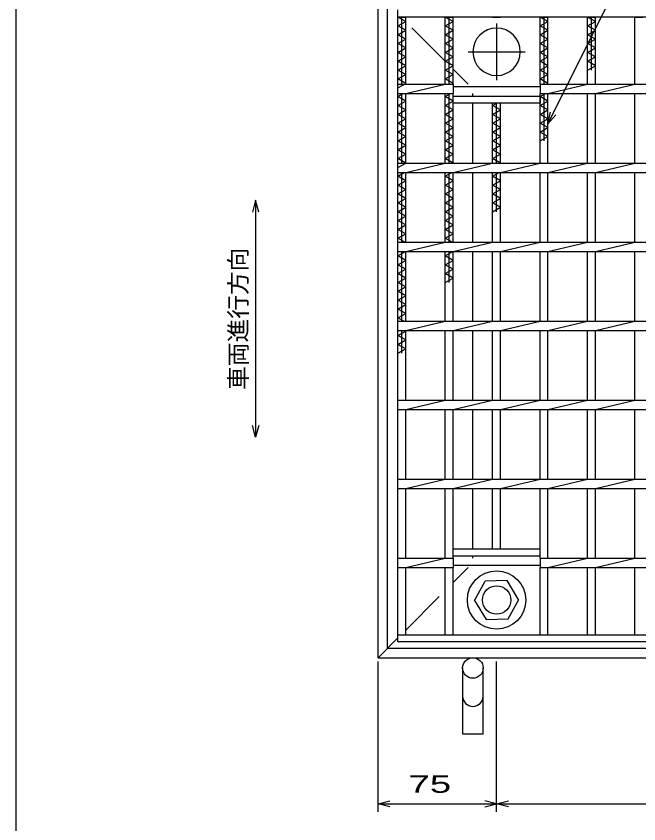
# Model space of a CAD drawing. Units: millimetres, scale not verified. Extents: x -910 to 866, y -641 to 527.
# Drawn here: x -864 to -470, y -241 to 270 of the extents above; entities that cross this region are included whole.
import ezdxf
from ezdxf.enums import TextEntityAlignment as Align

# ---------------------------------------------------------------- set-up
doc = ezdxf.new("R2010")
doc.units = ezdxf.units.MM
doc.header["$LTSCALE"] = 5
doc.linetypes.add('CHAIN', pattern=[18.5, 12, -1.5, 3.5, -1.5])
doc.linetypes.add('DASHED', pattern=[7.5, 6, -1.5])
for name, color, linetype, lineweight in [('0_2', 150, 'Continuous', 25), ('16', 3, 'Continuous', 25), ('19', 6, 'Continuous', 25), ('22', 4, 'Continuous', 25)]:
    doc.layers.add(name, color=color, linetype=linetype, lineweight=lineweight)
doc.styles.add('ベクトル', font='')
doc.styles.get('ベクトル').set_extended_font_data('ベクトル')

msp = doc.modelspace()

# ---------------------------------------------------------------- linework, layer by layer
at = {"layer": '0_2'}
msp.add_line((-864.5, -573.25), (-864.5, 526.75), dxfattribs=at)
at = {"layer": '16'}
for p, q in [((-623, 269.75), (-623, 274.25)), ((-228, 269.75), (-623, 269.75)), ((-623, -121.25), (-623, 269.75)), ((-623, 269.75), (-618, 269.75)), ((-618, 266.95), (-623, 269.75)), ((-623, 264.15), (-618, 266.95)), ((-620.5, 227.25), (-620.5, 269.75)), ((-618, 227.25), (-618, 269.75)), ((-593, 227.25), (-593, 269.75)), ((-593, 269.75), (-588, 269.75)), ((-588, 266.95), (-593, 269.75)), ((-593, 264.15), (-588, 266.95)), ((-590.5, 227.25), (-590.5, 269.75)), ((-588, 227.25), (-588, 269.75)), ((-563, 269.75), (-558, 269.75)), ((-533, 227.25), (-533, 269.75)), ((-533, 269.75), (-528, 269.75)), ((-528, 266.95), (-533, 269.75)), ((-533, 264.15), (-528, 266.95)), ((-530.5, 227.25), (-530.5, 269.75)), ((-528, 227.25), (-528, 269.75)), ((-503, 227.25), (-503, 269.75)), ((-503, 269.75), (-498, 269.75)), ((-498, 266.95), (-503, 269.75)), ((-503, 264.15), (-498, 266.95)), ((-500.5, 236.15), (-500.5, 269.75)), ((-498, 227.25), (-498, 269.75)), ((-473, 227.25), (-473, 269.75)), ((-473, 269.75), (-468, 269.75)), ((-618, 261.35), (-623, 264.15)), ((-623, 258.55), (-618, 261.35)), ((-588, 261.35), (-593, 264.15)), ((-593, 258.55), (-588, 261.35)), ((-528, 261.35), (-533, 264.15)), ((-533, 258.55), (-528, 261.35)), ((-498, 261.35), (-503, 264.15)), ((-503, 258.55), (-498, 261.35)), ((-618, 255.75), (-623, 258.55)), ((-623, 252.95), (-618, 255.75)), ((-588, 255.75), (-593, 258.55)), ((-593, 252.95), (-588, 255.75)), ((-528, 255.75), (-533, 258.55)), ((-533, 252.95), (-528, 255.75)), ((-498, 255.75), (-503, 258.55)), ((-503, 252.95), (-498, 255.75)), ((-618, 250.15), (-623, 252.95)), ((-588, 250.15), (-593, 252.95)), ((-528, 250.15), (-533, 252.95)), ((-498, 250.15), (-503, 252.95)), ((-623, 247.35), (-618, 250.15)), ((-618, 244.55), (-623, 247.35)), ((-593, 247.35), (-588, 250.15)), ((-588, 244.55), (-593, 247.35)), ((-533, 247.35), (-528, 250.15)), ((-528, 244.55), (-533, 247.35)), ((-503, 247.35), (-498, 250.15)), ((-498, 244.55), (-503, 247.35)), ((-623, 241.75), (-618, 244.55)), ((-618, 238.95), (-623, 241.75)), ((-593, 241.75), (-588, 244.55)), ((-588, 238.95), (-593, 241.75)), ((-533, 241.75), (-528, 244.55)), ((-528, 238.95), (-533, 241.75)), ((-503, 241.75), (-498, 244.55)), ((-498, 238.95), (-503, 241.75)), ((-623, 236.15), (-618, 238.95)), ((-618, 233.35), (-623, 236.15)), ((-593, 236.15), (-588, 238.95)), ((-588, 233.35), (-593, 236.15)), ((-533, 236.15), (-528, 238.95)), ((-528, 233.35), (-533, 236.15)), ((-503, 236.15), (-498, 238.95)), ((-623, 230.55), (-618, 233.35)), ((-618, 227.75), (-623, 230.55)), ((-593, 230.55), (-588, 233.35)), ((-588, 227.75), (-593, 230.55)), ((-533, 230.55), (-528, 233.35)), ((-528, 227.75), (-533, 230.55)), ((-623, 224.95), (-618, 227.75)), ((-623, 227.25), (-588, 227.25)), ((-623, 221.25), (-623, 227.25)), ((-618, 221.25), (-593, 227.25)), ((-588.893, 227.25), (-588, 227.75)), ((-588, 227.25), (-588, 221.25)), ((-588, 225.75), (-533, 225.75)), ((-533, 227.25), (-318, 227.25)), ((-533, 227.25), (-533, 221.25)), ((-528.893, 227.25), (-528, 227.75)), ((-528, 221.25), (-503, 227.25)), ((-498, 221.25), (-473, 227.25)), ((-623, 221.25), (-588, 221.25)), ((-623, 219.35), (-619.607, 221.25)), ((-620.5, 177.25), (-620.5, 221.25)), ((-618, 177.25), (-618, 221.25)), ((-593, 177.25), (-593, 221.25)), ((-593, 219.35), (-589.607, 221.25)), ((-590.5, 177.25), (-590.5, 221.25)), ((-588, 177.25), (-588, 221.25)), ((-533, 221.25), (-318, 221.25)), ((-533, 177.25), (-533, 221.25)), ((-533, 219.35), (-529.607, 221.25)), ((-530.5, 191.35), (-530.5, 221.25)), ((-528, 177.25), (-528, 221.25)), ((-503, 177.25), (-503, 221.25)), ((-498, 177.25), (-498, 221.25)), ((-473, 177.25), (-473, 221.25)), ((-618, 216.55), (-623, 219.35)), ((-623, 213.75), (-618, 216.55)), ((-588, 216.55), (-593, 219.35)), ((-593, 213.75), (-588, 216.55)), ((-588, 219.75), (-533, 219.75)), ((-588, 215.25), (-588, 219.75)), ((-533, 215.25), (-588, 215.25)), ((-563, 177.25), (-563, 215.25)), ((-563, 213.75), (-560.321, 215.25)), ((-560.5, 177.25), (-560.5, 215.25)), ((-558, 177.25), (-558, 215.25)), ((-533, 219.75), (-533, 215.25)), ((-528, 216.55), (-533, 219.35)), ((-533, 213.75), (-528, 216.55)), ((-618, 210.95), (-623, 213.75)), ((-623, 208.15), (-618, 210.95)), ((-588, 210.95), (-593, 213.75)), ((-593, 208.15), (-588, 210.95)), ((-558, 210.95), (-563, 213.75)), ((-563, 208.15), (-558, 210.95)), ((-528, 210.95), (-533, 213.75)), ((-533, 208.15), (-528, 210.95)), ((-618, 205.35), (-623, 208.15)), ((-623, 202.55), (-618, 205.35)), ((-588, 205.35), (-593, 208.15)), ((-593, 202.55), (-588, 205.35)), ((-558, 205.35), (-563, 208.15)), ((-563, 202.55), (-558, 205.35)), ((-528, 205.35), (-533, 208.15)), ((-533, 202.55), (-528, 205.35)), ((-618, 199.75), (-623, 202.55)), ((-623, 196.95), (-618, 199.75)), ((-588, 199.75), (-593, 202.55)), ((-593, 196.95), (-588, 199.75)), ((-558, 199.75), (-563, 202.55)), ((-563, 196.95), (-558, 199.75)), ((-528, 199.75), (-533, 202.55)), ((-533, 196.95), (-528, 199.75)), ((-618, 194.15), (-623, 196.95)), ((-588, 194.15), (-593, 196.95)), ((-558, 194.15), (-563, 196.95)), ((-528, 194.15), (-533, 196.95)), ((-623, 191.35), (-618, 194.15)), ((-618, 188.55), (-623, 191.35)), ((-593, 191.35), (-588, 194.15)), ((-588, 188.55), (-593, 191.35)), ((-563, 191.35), (-558, 194.15)), ((-558, 188.55), (-563, 191.35)), ((-533, 191.35), (-528, 194.15)), ((-623, 185.75), (-618, 188.55)), ((-618, 182.95), (-623, 185.75)), ((-593, 185.75), (-588, 188.55)), ((-588, 182.95), (-593, 185.75)), ((-563, 185.75), (-558, 188.55)), ((-558, 182.95), (-563, 185.75)), ((-623, 180.15), (-618, 182.95)), ((-618, 177.35), (-623, 180.15)), ((-593, 180.15), (-588, 182.95)), ((-588, 177.35), (-593, 180.15)), ((-563, 180.15), (-558, 182.95)), ((-558, 177.35), (-563, 180.15)), ((-623, 174.55), (-618, 177.35)), ((-623, 177.25), (-228, 177.25)), ((-623, 171.25), (-623, 177.25)), ((-618, 171.25), (-593, 177.25)), ((-588.179, 177.25), (-588, 177.35)), ((-588, 171.25), (-563, 177.25)), ((-558.179, 177.25), (-558, 177.35)), ((-558, 171.25), (-533, 177.25)), ((-528, 171.25), (-503, 177.25)), ((-498, 171.25), (-473, 177.25)), ((-623, 171.25), (-228, 171.25)), ((-623, 168.95), (-618.893, 171.25)), ((-618, 166.15), (-623, 168.95)), ((-620.5, 127.25), (-620.5, 171.25)), ((-618, 127.25), (-618, 171.25)), ((-593, 127.25), (-593, 171.25)), ((-593, 168.95), (-588.893, 171.25)), ((-588, 166.15), (-593, 168.95)), ((-590.5, 127.25), (-590.5, 171.25)), ((-588, 127.25), (-588, 171.25)), ((-563, 127.25), (-563, 171.25)), ((-563, 168.95), (-558.893, 171.25)), ((-558, 166.15), (-563, 168.95)), ((-560.5, 146.55), (-560.5, 171.25)), ((-558, 127.25), (-558, 171.25)), ((-533, 127.25), (-533, 171.25)), ((-528, 127.25), (-528, 171.25)), ((-503, 127.25), (-503, 171.25)), ((-498, 127.25), (-498, 171.25)), ((-473, 127.25), (-473, 171.25)), ((-623, 163.35), (-618, 166.15)), ((-593, 163.35), (-588, 166.15)), ((-563, 163.35), (-558, 166.15)), ((-618, 160.55), (-623, 163.35)), ((-623, 157.75), (-618, 160.55)), ((-588, 160.55), (-593, 163.35)), ((-593, 157.75), (-588, 160.55)), ((-558, 160.55), (-563, 163.35)), ((-563, 157.75), (-558, 160.55)), ((-618, 154.95), (-623, 157.75)), ((-623, 152.15), (-618, 154.95)), ((-588, 154.95), (-593, 157.75)), ((-593, 152.15), (-588, 154.95)), ((-558, 154.95), (-563, 157.75)), ((-563, 152.15), (-558, 154.95)), ((-618, 149.35), (-623, 152.15)), ((-623, 146.55), (-618, 149.35)), ((-588, 149.35), (-593, 152.15)), ((-593, 146.55), (-588, 149.35)), ((-558, 149.35), (-563, 152.15)), ((-563, 146.55), (-558, 149.35)), ((-618, 143.75), (-623, 146.55)), ((-623, 140.95), (-618, 143.75)), ((-588, 143.75), (-593, 146.55)), ((-593, 140.95), (-588, 143.75)), ((-618, 138.15), (-623, 140.95)), ((-623, 135.35), (-618, 138.15)), ((-588, 138.15), (-593, 140.95)), ((-593, 135.35), (-588, 138.15)), ((-618, 132.55), (-623, 135.35)), ((-588, 132.55), (-593, 135.35)), ((-623, 129.75), (-618, 132.55)), ((-618.536, 127.25), (-623, 129.75)), ((-593, 129.75), (-588, 132.55)), ((-588.536, 127.25), (-593, 129.75)), ((-623, 127.25), (-228, 127.25)), ((-623, 121.25), (-623, 127.25)), ((-618, 121.25), (-593, 127.25)), ((-588, 121.25), (-563, 127.25)), ((-558, 121.25), (-533, 127.25)), ((-528, 121.25), (-503, 127.25)), ((-498, 121.25), (-473, 127.25)), ((-623, 121.25), (-228, 121.25)), ((-623, 118.55), (-618.179, 121.25)), ((-618, 115.75), (-623, 118.55)), ((-620.5, 77.25), (-620.5, 121.25)), ((-618, 77.25), (-618, 121.25)), ((-593, 77.25), (-593, 121.25)), ((-593, 118.55), (-588.179, 121.25)), ((-588, 115.75), (-593, 118.55)), ((-590.5, 101.75), (-590.5, 121.25)), ((-588, 77.25), (-588, 121.25)), ((-563, 77.25), (-563, 121.25)), ((-558, 77.25), (-558, 121.25)), ((-533, 77.25), (-533, 121.25)), ((-528, 77.25), (-528, 121.25)), ((-503, 77.25), (-503, 121.25)), ((-498, 77.25), (-498, 121.25)), ((-473, 77.25), (-473, 121.25)), ((-623, 112.95), (-618, 115.75)), ((-618, 110.15), (-623, 112.95)), ((-593, 112.95), (-588, 115.75)), ((-588, 110.15), (-593, 112.95)), ((-623, 107.35), (-618, 110.15)), ((-593, 107.35), (-588, 110.15)), ((-618, 104.55), (-623, 107.35)), ((-623, 101.75), (-618, 104.55)), ((-588, 104.55), (-593, 107.35)), ((-593, 101.75), (-588, 104.55)), ((-618, 98.95), (-623, 101.75)), ((-623, 96.15), (-618, 98.95)), ((-618, 93.35), (-623, 96.15)), ((-623, 90.55), (-618, 93.35)), ((-618, 87.75), (-623, 90.55)), ((-623, 84.95), (-618, 87.75)), ((-618, 82.15), (-623, 84.95)), ((-623, 79.35), (-618, 82.15)), ((-619.25, 77.25), (-623, 79.35)), ((-623, 77.25), (-228, 77.25)), ((-623, 71.25), (-623, 77.25)), ((-618, 71.25), (-593, 77.25)), ((-588, 71.25), (-563, 77.25)), ((-558, 71.25), (-533, 77.25)), ((-528, 71.25), (-503, 77.25)), ((-498, 71.25), (-473, 77.25)), ((-623, 71.25), (-228, 71.25)), ((-623, 68.15), (-618, 70.95)), ((-618, 65.35), (-623, 68.15)), ((-620.5, 56.95), (-620.5, 71.25)), ((-618, 70.95), (-618.536, 71.25)), ((-618, 27.25), (-618, 71.25)), ((-593, 27.25), (-593, 71.25)), ((-588, 27.25), (-588, 71.25)), ((-563, 27.25), (-563, 71.25)), ((-558, 27.25), (-558, 71.25)), ((-533, 27.25), (-533, 71.25)), ((-528, 27.25), (-528, 71.25)), ((-503, 27.25), (-503, 71.25)), ((-498, 27.25), (-498, 71.25)), ((-473, 27.25), (-473, 71.25)), ((-623, 62.55), (-618, 65.35)), ((-618, 59.75), (-623, 62.55)), ((-623, 56.95), (-618, 59.75)), ((-623, 27.25), (-228, 27.25)), ((-623, 21.25), (-623, 27.25)), ((-618, 21.25), (-593, 27.25)), ((-588, 21.25), (-563, 27.25)), ((-558, 21.25), (-533, 27.25)), ((-528, 21.25), (-503, 27.25)), ((-498, 21.25), (-473, 27.25)), ((-623, 21.25), (-228, 21.25)), ((-618, -22.75), (-618, 21.25)), ((-593, -22.75), (-593, 21.25)), ((-588, -22.75), (-588, 21.25)), ((-563, -22.75), (-563, 21.25)), ((-558, -22.75), (-558, 21.25)), ((-533, -22.75), (-533, 21.25)), ((-528, -22.75), (-528, 21.25)), ((-503, -22.75), (-503, 21.25)), ((-498, -22.75), (-498, 21.25)), ((-473, -22.75), (-473, 21.25)), ((-623, -22.75), (-228, -22.75)), ((-623, -28.75), (-623, -22.75)), ((-618, -28.75), (-593, -22.75)), ((-588, -28.75), (-563, -22.75)), ((-558, -28.75), (-533, -22.75)), ((-528, -28.75), (-503, -22.75)), ((-498, -28.75), (-473, -22.75)), ((-623, -28.75), (-228, -28.75)), ((-618, -72.75), (-618, -28.75)), ((-593, -72.75), (-593, -28.75)), ((-588, -72.75), (-588, -28.75)), ((-563, -66.75), (-563, -28.75)), ((-558, -66.75), (-558, -28.75)), ((-533, -72.75), (-533, -28.75)), ((-528, -72.75), (-528, -28.75)), ((-503, -72.75), (-503, -28.75)), ((-498, -72.75), (-498, -28.75)), ((-473, -72.75), (-473, -28.75)), ((-588, -66.75), (-533, -66.75)), ((-588, -71.25), (-588, -66.75)), ((-588, -71.25), (-533, -71.25)), ((-533, -71.25), (-533, -66.75)), ((-623, -72.75), (-588, -72.75)), ((-623, -78.75), (-623, -72.75)), ((-618, -78.75), (-593, -72.75)), ((-588, -72.75), (-588, -78.75)), ((-533, -72.75), (-318, -72.75)), ((-533, -72.75), (-533, -78.75)), ((-528, -78.75), (-503, -72.75)), ((-498, -78.75), (-473, -72.75)), ((-623, -78.75), (-588, -78.75)), ((-618, -121.25), (-618, -78.75)), ((-593, -121.25), (-593, -78.75)), ((-588, -77.25), (-533, -77.25)), ((-588, -121.25), (-588, -78.75)), ((-533, -78.75), (-318, -78.75)), ((-533, -121.25), (-533, -78.75)), ((-528, -121.25), (-528, -78.75)), ((-503, -121.25), (-503, -78.75)), ((-498, -121.25), (-498, -78.75)), ((-473, -121.25), (-473, -78.75)), ((-574.496, -99.592), (-567.794, -87.3)), ((-553.798, -86.958), (-567.794, -87.3)), ((-546.5, -99.25), (-553.798, -86.958)), ((-574.496, -99.592), (-567.202, -111.542)), ((-553.206, -111.2), (-546.504, -98.908)), ((-567.202, -111.542), (-553.206, -111.2)), ((-623, -121.25), (-228, -121.25)), ((-623, -125.75), (-623, -121.25)), ((-623, -121.25), (-618, -121.25)), ((-593, -121.25), (-588, -121.25)), ((-563, -121.25), (-558, -121.25)), ((-533, -121.25), (-528, -121.25)), ((-503, -121.25), (-498, -121.25)), ((-473, -121.25), (-468, -121.25)), ((-228, -125.75), (-623, -125.75))]:
    msp.add_line(p, q, dxfattribs=at)
at = {"layer": '16', "linetype": 'CHAIN'}
for p, q in [((-560.5, 265.75), (-560.5, 229.75)), ((-578.5, 247.75), (-542.5, 247.75))]:
    msp.add_line(p, q, dxfattribs=at)
at = {"layer": '16'}
for radius in [18.5, 9]:
    msp.add_circle((-560.5, -99.25), radius, dxfattribs=at)
for start, end in [(90, 270), (270, 90)]:
    msp.add_arc((-560.5, 247.75), 15, start, end, dxfattribs=at)
at = {"layer": '19'}
for p, q in [((-635.5, -135.75), (-635.5, 284.25)), ((-629.5, -129.75), (-629.5, 278.25)), ((-575.5, 177.25), (-575.5, 215.25)), ((-575.5, 127.25), (-575.5, 171.25)), ((-575.5, 77.25), (-575.5, 121.25)), ((-575.5, 27.25), (-575.5, 71.25)), ((-575.5, -22.75), (-575.5, 21.25)), ((-575.5, -66.75), (-575.5, -28.75)), ((-629.5, -129.75), (-221.5, -129.75)), ((-635.5, -135.75), (-215.5, -135.75)), ((-582, -142.25), (-582, -183.87)), ((-569, -183.87), (-569, -142.25)), ((-582, -183.87), (-569, -183.87))]:
    msp.add_line(p, q, dxfattribs=at)
at = {"layer": '19', "linetype": 'DASHED'}
for p, q in [((-593, 241.75), (-618, 266.75)), ((-578.5, 227.25), (-588, 236.75)), ((-575.5, 219.75), (-575.5, 221.25)), ((-575.5, -72.75), (-575.5, -71.25)), ((-588, -88.25), (-578.5, -78.75)), ((-618, -118.25), (-593, -93.25)), ((-635.5, -135.75), (-623, -123.25))]:
    msp.add_line(p, q, dxfattribs=at)
at = {"layer": '19'}
msp.add_circle((-575.5, -142.25), 6.5, dxfattribs=at)
msp.add_arc((-575.5, -160.09), 6.5, 180, 0, dxfattribs=at)
at = {"layer": '22'}
for p, q in [((-528, 202.25), (-420.75, 416.75)), ((-528, 202.25), (-526.5, 209.55)), ((-528, 202.25), (-523, 207.75)), ((-713, 153.75), (-715, 146.25)), ((-711, 146.25), (-713, 153.75)), ((-713, 153.75), (-713, 3.75)), ((-713, 3.75), (-715, 11.25)), ((-711, 11.25), (-713, 3.75)), ((-635.5, -233.25), (-635.5, -138.25)), ((-560.5, -233.25), (-560.5, -138.25)), ((-635.5, -228.25), (-628, -226.25)), ((-628, -230.25), (-635.5, -228.25)), ((-635.5, -228.25), (-560.5, -228.25)), ((-560.5, -228.25), (-568, -226.25)), ((-568, -230.25), (-560.5, -228.25)), ((-560.5, -228.25), (-553, -226.25)), ((-553, -230.25), (-560.5, -228.25)), ((-560.5, -228.25), (-290.5, -228.25))]:
    msp.add_line(p, q, dxfattribs=at)

# ---------------------------------------------------------------- texts
at = {"layer": '22', "color": 2, "style": 'ベクトル'}
msp.add_text('車両進行方向', height=11, rotation=90, dxfattribs=at).set_placement((-724, 33.75), align=Align.MIDDLE_LEFT)
at = {"layer": '22', "color": 2, "style": 'ベクトル', "width": 1.65}
msp.add_text(' 75 ', height=11, dxfattribs=at).set_placement((-623, -215.75), align=Align.MIDDLE_LEFT)

doc.saveas('drawing.dxf')
